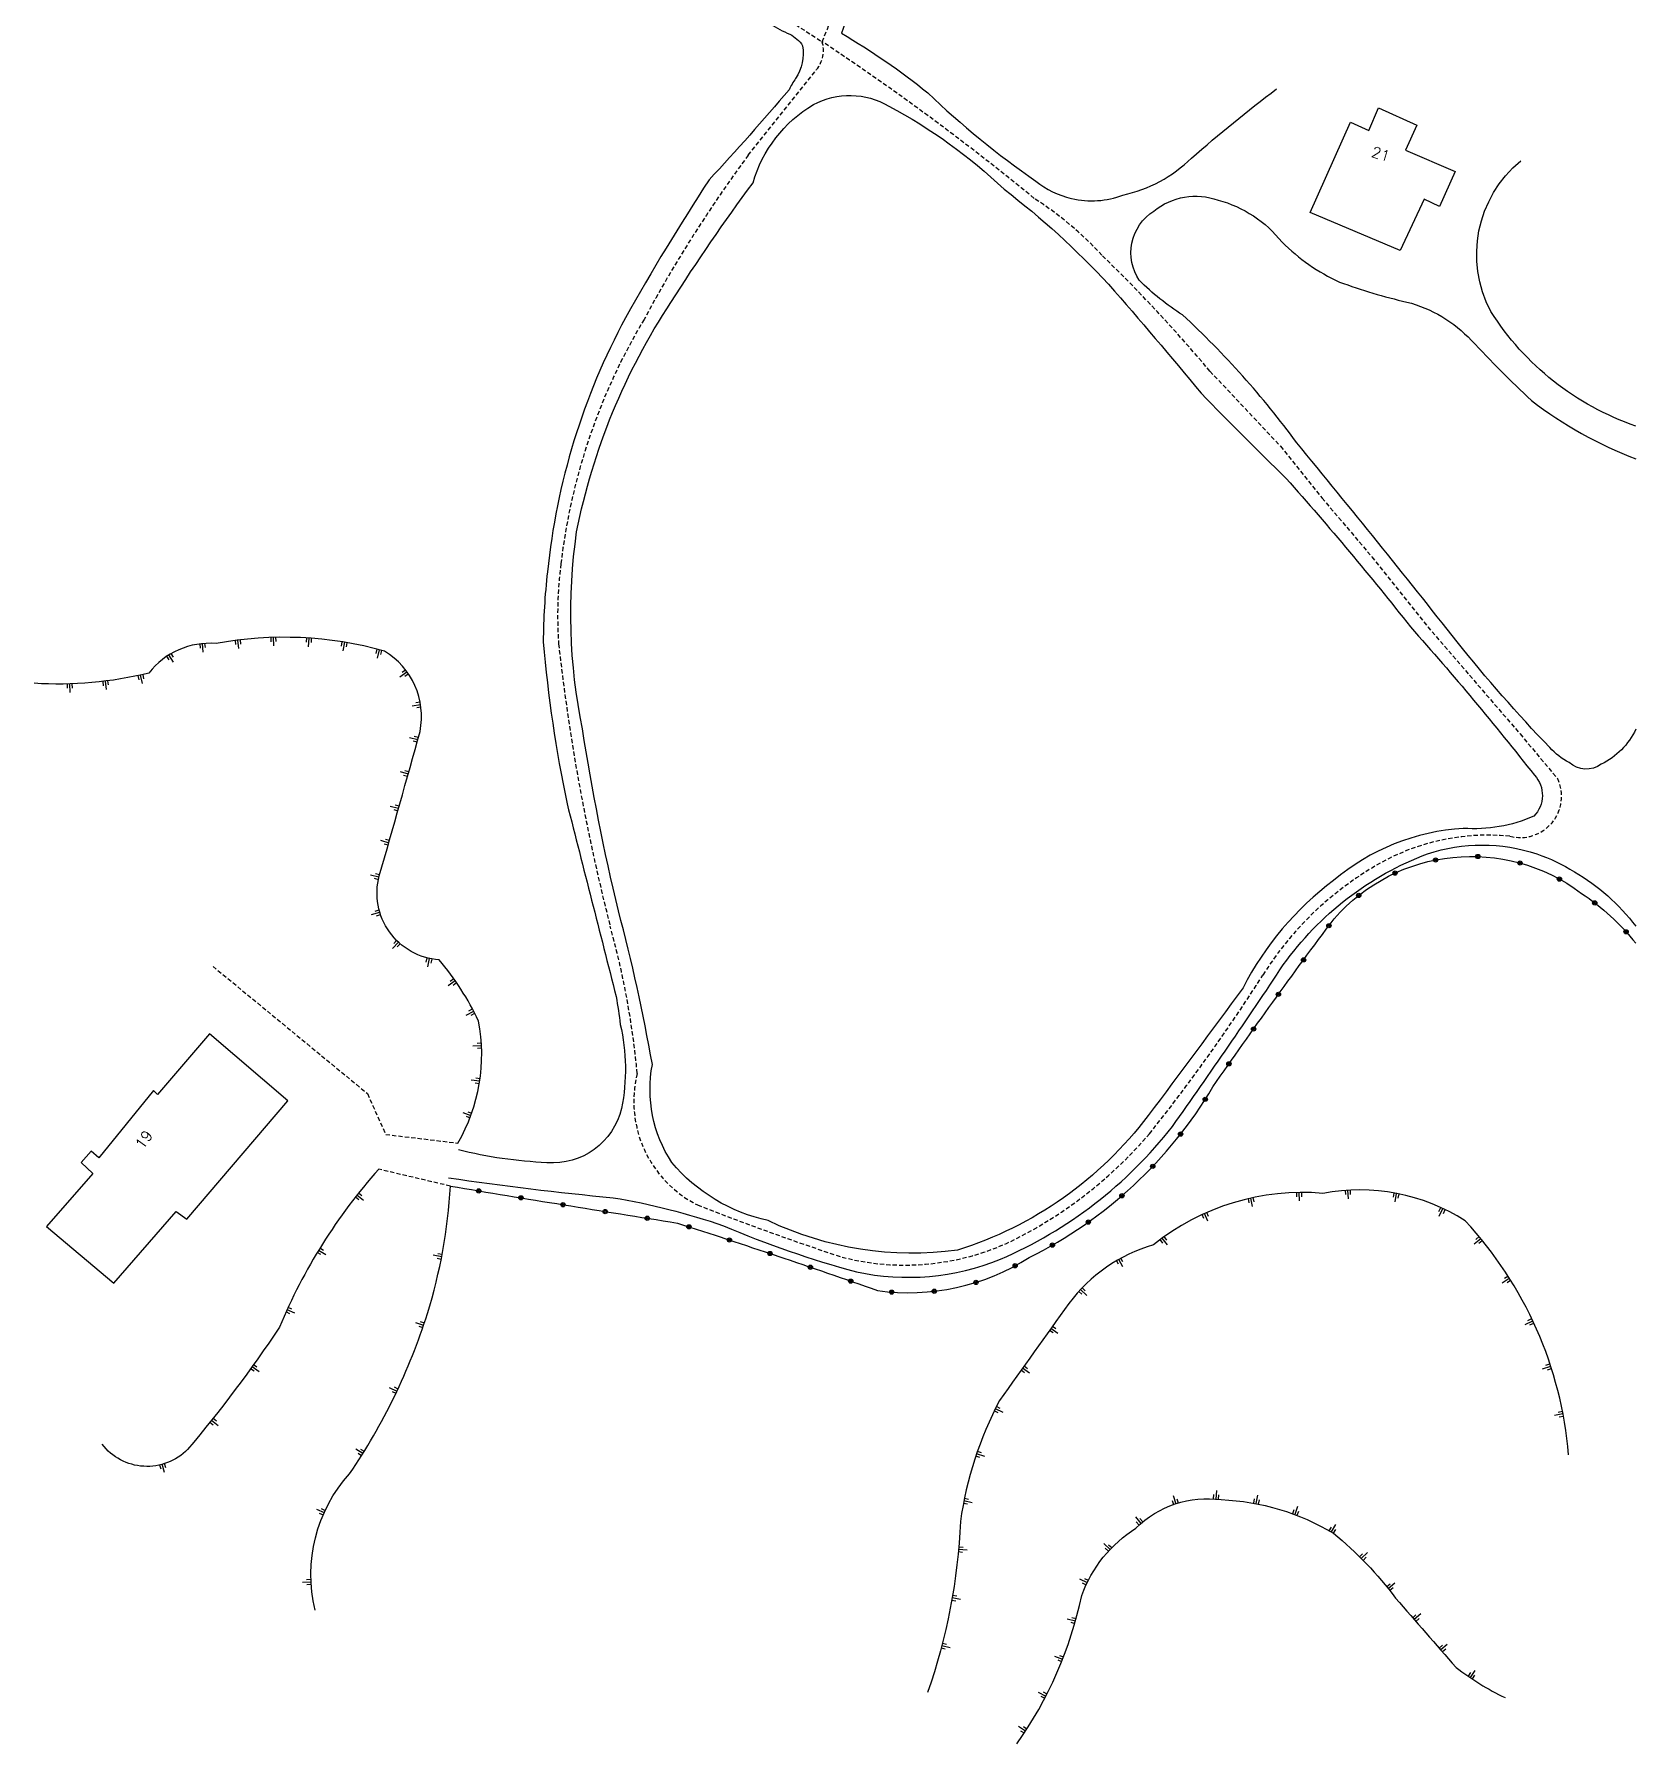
# Model space of a CAD drawing. Header units: millimetres. Extents: x 123000 to 124000, y 125000 to 126000.
# Drawn here: x 123812.3 to 124000, y 125276 to 125476.5 of the extents above; entities that cross this region are included whole.
import ezdxf
from ezdxf.enums import TextEntityAlignment as Align

# ---------------------------------------------------------------- set-up
doc = ezdxf.new("R2010")
doc.units = ezdxf.units.MM
doc.linetypes.add('DASHED', pattern=[0.75, 0.5, -0.25])
for name, color, linetype in [('W0001', 6, 'DASHED'), ('W0008', 7, 'CONTINUOUS'), ('W0100', 7, 'CONTINUOUS'), ('W0112', 1, 'DASHED'), ('W0211', 2, 'CONTINUOUS'), ('W0322', 7, 'CONTINUOUS'), ('W0989', 7, 'CONTINUOUS'), ('W0991', 7, 'CONTINUOUS')]:
    doc.layers.add(name, color=color, linetype=linetype)
doc.styles.get("Standard").update_dxf_attribs({"font": 'romans.shx', "width": 0.85})

msp = doc.modelspace()

# ---------------------------------------------------------------- linework, layer by layer
at = {"layer": 'W0001'}
for points in [[(123911.42, 125500, -0.066199), (123904.64, 125475.63)], [(123890.79, 125484.53), (123904.64, 125475.63, -0.025668), (123929.48, 125457.26, -0.063839), (123937.43, 125450.59, -0.025851), (123950.09, 125436.99), (123958.35, 125428.21), (123963.23, 125422.12), (123969.06, 125415.24), (123975.63, 125407.02), (123986.44, 125394.46), (123990.85, 125389.2, -0.634934), (123985.24, 125382.47, 0.173744), (123968.17, 125378.17, 0.111457), (123956.29, 125366.18, -0.026518), (123942.99, 125347.56, -0.089869), (123928.76, 125336, -0.195204), (123906.98, 125333.11, -0.013689), (123890.05, 125339.23, -0.350944), (123882.97, 125354.64, 0.045259), (123879.79, 125371.94, -0.034476), (123873.75, 125405.02, -0.048349), (123874.02, 125414.39, -0.106411), (123883.77, 125443.07, -0.035722), (123895.98, 125462.32), (123903.99, 125472.37, 0.252321), (123904.64, 125475.63)]]:
    msp.add_lwpolyline(points, format="xyb", dxfattribs=at)
at = {"layer": 'W0008'}
for points in [[(123912.71, 125500, -0.039011), (123909.45, 125486.02, -0.033099), (123906.9, 125476.61, -0.038631), (123917.02, 125469.64, 0.041195), (123929.7, 125459.29, 0.11356), (123933.83, 125457.25)], [(123891.89, 125482.14, -0.009586), (123896.49, 125479.21, 0.076476), (123900.85, 125476.51)], [(123900.85, 125476.51, -0.100967), (123901.68, 125475.92, -0.093827), (123902.35, 125475.15)], [(123902.35, 125475.15, -0.189283), (123901.53, 125471.3)], [(123901.53, 125471.3, 0.042485), (123900.76, 125470, -0.013609), (123891.39, 125459.44, 0.01651), (123881.6, 125443.27, 0.099079), (123872.45, 125413.46, 0.028326), (123871.96, 125405.26)], [(123912.46, 125468.08, -0.0676), (123925.96, 125458.33, -0.042494), (123938.21, 125447.18, -0.007393), (123949.07, 125434.4, 0.009755), (123959.04, 125424.42, -0.014184), (123973.61, 125407, -0.015323), (123988.12, 125389.61, -0.407588), (123988.04, 125384.82, -0.123025), (123979.78, 125383.39, 0.161503), (123964.58, 125377.28, 0.112814), (123953.97, 125364.71, -0.003102), (123942.84, 125349.71, -0.157913), (123920.49, 125333.94, -0.145909), (123898.3, 125337.39, -0.163224), (123887.01, 125344.21, -0.192136), (123884.74, 125355.7, 0.020795), (123880.77, 125373.71, -0.020279), (123876.55, 125395.05, -0.086465), (123875.87, 125418.15, -0.097784), (123886.92, 125445.06, -0.017981), (123896.54, 125459.08, -0.190595), (123903.61, 125468.25, -0.261382), (123912.46, 125468.08, 0.271569)], [(123989.92, 125392.87, -0.023775), (123979.06, 125405.27, 0.004795), (123960.27, 125428.6, 0.048088), (123946.88, 125443.59, -0.05293), (123941.8, 125447.65, -0.197315), (123940.95, 125452.01)], [(123871.96, 125405.26, 0.030675), (123874.75, 125386.27, 0.000265), (123880.5, 125363.67, -0.013064), (123880.98, 125360.41)], [(123992.2, 125391.11, -0.100332), (123989.92, 125392.87, -0.006748)], [(123860.84, 125342.42, 0.013528), (123880.15, 125340.08, -0.04316), (123893.08, 125336.78, 0.034248), (123908.65, 125331.39, 0.151181), (123925.54, 125332.87, 0.125707), (123945.69, 125348.44, 0.008268), (123958.69, 125367.38, -0.149205), (123975.6, 125380.4, -0.162414), (123988.4, 125380.39, -0.162414)], [(123880.98, 125360.41, -0.105901), (123881.13, 125350.56, -0.370644), (123872.38, 125344.19, -0.050667), (123862.01, 125345.69)]]:
    msp.add_lwpolyline(points, format="xyb", dxfattribs=at)
at = {"layer": 'W0100'}
for points in [[(123961.82, 125455.59), (123966.56, 125466.21), (123968.72, 125465.2), (123969.86, 125467.86), (123974.32, 125465.85), (123973.02, 125462.91), (123978.84, 125460.4), (123976.98, 125456.31), (123975.18, 125457.17), (123972.38, 125451.14), (123961.82, 125455.59)], [(123842.01, 125351.45), (123832.82, 125359.31), (123826.73, 125352.18), (123826.26, 125352.65), (123819.86, 125344.74), (123818.96, 125345.53), (123817.81, 125344.22), (123819.16, 125342.93), (123813.75, 125336.69), (123821.63, 125330.07), (123828.93, 125338.46), (123830.19, 125337.57), (123842.01, 125351.45)]]:
    msp.add_lwpolyline(points, dxfattribs=at)
at = {"layer": 'W0112'}
for points in [[(123833.25, 125367.21), (123851.34, 125352.3), (123853.49, 125347.5), (123861.96, 125346.49)], [(123861.07, 125341.44), (123852.67, 125343.42)]]:
    msp.add_lwpolyline(points, dxfattribs=at)
at = {"layer": 'W0211'}
for p, q in [((123835.94, 125404.93), (123835.88, 125405.43)), ((123836.29, 125404.47), (123836.17, 125405.46)), ((123836.52, 125405), (123836.46, 125405.5)), ((123840.06, 125405.27), (123840.05, 125405.77)), ((123840.37, 125404.78), (123840.34, 125405.78)), ((123840.64, 125405.29), (123840.63, 125405.79)), ((123844.2, 125405.21), (123844.23, 125405.71)), ((123844.45, 125404.69), (123844.52, 125405.69)), ((123844.78, 125405.17), (123844.81, 125405.67)), ((123828.11, 125403.15), (123827.85, 125403.57)), ((123828.62, 125402.88), (123828.09, 125403.72)), ((123828.6, 125403.45), (123828.33, 125403.88)), ((123831.78, 125404.53), (123831.73, 125405.03)), ((123832.11, 125404.06), (123832.02, 125405.05)), ((123832.35, 125404.58), (123832.3, 125405.08)), ((123848.31, 125404.76), (123848.39, 125405.25)), ((123848.51, 125404.22), (123848.68, 125405.21)), ((123848.88, 125404.66), (123848.96, 125405.16)), ((123852.36, 125403.91), (123852.49, 125404.4)), ((123852.51, 125403.36), (123852.76, 125404.32)), ((123852.91, 125403.76), (123853.04, 125404.25)), ((123825.16, 125400.94), (123825.05, 125401.43)), ((123855.16, 125401.17), (123855.97, 125401.76)), ((123855.4, 125401.7), (123855.8, 125401.99)), ((123855.74, 125401.23), (123856.14, 125401.52)), ((123816.2, 125399.82), (123816.19, 125400.32)), ((123816.51, 125399.33), (123816.48, 125400.33)), ((123816.78, 125399.84), (123816.76, 125400.34)), ((123820.42, 125400.12), (123820.36, 125400.62)), ((123820.77, 125399.66), (123820.65, 125400.66)), ((123821, 125400.2), (123820.93, 125400.69)), ((123824.59, 125400.82), (123824.49, 125401.31)), ((123824.98, 125400.39), (123824.77, 125401.37)), ((123856.58, 125397.77), (123857.57, 125397.93)), ((123857.03, 125398.14), (123857.52, 125398.22)), ((123857.12, 125397.57), (123857.61, 125397.65)), ((123856.28, 125394.06), (123857.25, 125393.8)), ((123856.69, 125393.65), (123857.17, 125393.52)), ((123856.84, 125394.21), (123857.32, 125394.08)), ((123855.17, 125390.04), (123856.13, 125389.77)), ((123855.57, 125389.62), (123856.05, 125389.49)), ((123855.72, 125390.18), (123856.21, 125390.04)), ((123854.03, 125386.01), (123855, 125385.74)), ((123854.44, 125385.6), (123854.92, 125385.46)), ((123854.59, 125386.15), (123855.08, 125386.02)), ((123852.89, 125381.99), (123853.85, 125381.71)), ((123853.29, 125381.57), (123853.77, 125381.44)), ((123853.45, 125382.13), (123853.93, 125381.99)), ((123851.72, 125377.93), (123852.7, 125377.69)), ((123852.14, 125377.53), (123852.63, 125377.41)), ((123852.28, 125378.09), (123852.76, 125377.97)), ((123851.84, 125373.27), (123852.8, 125373.56)), ((123852.24, 125373.69), (123852.71, 125373.83)), ((123852.4, 125373.14), (123852.88, 125373.28)), ((123854.3, 125369.31), (123854.98, 125370.05)), ((123854.43, 125369.88), (123854.77, 125370.24)), ((123854.85, 125369.48), (123855.19, 125369.85)), ((123858.25, 125367.7), (123858.36, 125368.19)), ((123858.43, 125367.15), (123858.64, 125368.12)), ((123858.82, 125367.57), (123858.92, 125368.06)), ((123860.8, 125364.96), (123861.62, 125365.54)), ((123861.05, 125365.49), (123861.46, 125365.77)), ((123861.38, 125365.01), (123861.79, 125365.3)), ((123862.91, 125361.5), (123863.8, 125361.97)), ((123863.22, 125361.99), (123863.66, 125362.22)), ((123863.49, 125361.48), (123863.93, 125361.71)), ((123863.72, 125357.89), (123864.72, 125357.94)), ((123864.21, 125358.21), (123864.71, 125358.23)), ((123864.24, 125357.63), (123864.74, 125357.65)), ((123863.52, 125353.92), (123864.51, 125353.77)), ((123863.97, 125353.56), (123864.47, 125353.48)), ((123864.06, 125354.13), (123864.55, 125354.06)), ((123862.53, 125350.07), (123863.47, 125349.72)), ((123862.9, 125349.63), (123863.37, 125349.45)), ((123863.1, 125350.17), (123863.57, 125350)), ((123850.33, 125339.85), (123849.94, 125340.15)), ((123850.9, 125339.76), (123850.12, 125340.38)), ((123850.69, 125340.3), (123850.3, 125340.61)), ((123954.7, 125339.48), (123954.6, 125339.97)), ((123955.09, 125339.06), (123954.88, 125340.03)), ((123955.27, 125339.61), (123955.16, 125340.1)), ((123960.28, 125340.19), (123960.27, 125340.69)), ((123960.57, 125339.7), (123960.56, 125340.7)), ((123960.85, 125340.2), (123960.85, 125340.7)), ((123966, 125340.44), (123965.97, 125340.94)), ((123966.32, 125339.96), (123966.26, 125340.96)), ((123966.58, 125340.47), (123966.55, 125340.97)), ((123971.59, 125340.14), (123971.68, 125340.63)), ((123971.78, 125339.6), (123971.96, 125340.58)), ((123972.15, 125340.03), (123972.25, 125340.52)), ((123949.39, 125337.65), (123949.19, 125338.11)), ((123949.86, 125337.32), (123949.45, 125338.23)), ((123949.92, 125337.89), (123949.71, 125338.35)), ((123976.92, 125338.48), (123977.14, 125338.93)), ((123976.97, 125337.9), (123977.4, 125338.81)), ((123977.45, 125338.23), (123977.66, 125338.68)), ((123945.1, 125334.54), (123944.51, 125335.35)), ((123945.04, 125335.11), (123944.74, 125335.52)), ((123981.04, 125334.66), (123981.82, 125335.3)), ((123981.25, 125335.2), (123981.63, 125335.52)), ((123845.89, 125333.41), (123845.47, 125333.67)), ((123846.47, 125333.39), (123845.62, 125333.91)), ((123846.2, 125333.9), (123845.77, 125334.16)), ((123859.07, 125333.37), (123860.05, 125333.18)), ((123859.61, 125333.55), (123860.11, 125333.46)), ((123944.57, 125334.77), (123944.27, 125335.18)), ((123981.61, 125334.76), (123982, 125335.08)), ((123859.51, 125332.99), (123860, 125332.89)), ((123939.39, 125332.27), (123939.15, 125332.71)), ((123939.89, 125331.98), (123939.4, 125332.85)), ((123939.9, 125332.56), (123939.65, 125332.99)), ((123935.65, 125328.63), (123934.92, 125329.31)), ((123935.48, 125329.18), (123935.12, 125329.52)), ((123984.33, 125330.12), (123985.17, 125330.66)), ((123984.6, 125330.64), (123985.02, 125330.9)), ((123984.91, 125330.15), (123985.33, 125330.41)), ((123842.5, 125327.01), (123842.04, 125327.22)), ((123935.09, 125328.76), (123934.72, 125329.1)), ((123842.26, 125326.48), (123841.81, 125326.69)), ((123842.83, 125326.54), (123841.93, 125326.95)), ((123856.98, 125325.45), (123857.93, 125325.13)), ((123857.54, 125325.56), (123858.02, 125325.4)), ((123987.02, 125325.21), (123987.93, 125325.64)), ((123987.35, 125325.69), (123987.8, 125325.9)), ((123987.6, 125325.16), (123988.05, 125325.38)), ((123857.36, 125325.02), (123857.83, 125324.86)), ((123931.7, 125324.22), (123931.29, 125324.51)), ((123932.28, 125324.16), (123931.46, 125324.75)), ((123932.04, 125324.69), (123931.63, 125324.98)), ((123838.06, 125319.73), (123837.66, 125320.02)), ((123838.64, 125319.67), (123837.83, 125320.25)), ((123838.4, 125320.2), (123837.99, 125320.49)), ((123928.37, 125319.56), (123927.96, 125319.85)), ((123928.94, 125319.5), (123928.13, 125320.08)), ((123928.7, 125320.03), (123928.3, 125320.32)), ((123989.08, 125320), (123990.03, 125320.31)), ((123989.47, 125320.43), (123989.94, 125320.59)), ((123989.65, 125319.88), (123990.12, 125320.04)), ((123853.9, 125317.84), (123854.81, 125317.41)), ((123854.23, 125317.37), (123854.68, 125317.15)), ((123854.48, 125317.89), (123854.93, 125317.67)), ((123925.84, 125314.89), (123924.94, 125315.33)), ((123925.52, 125315.37), (123925.07, 125315.59)), ((123833.28, 125313.43), (123832.89, 125313.74)), ((123833.85, 125313.34), (123833.07, 125313.97)), ((123833.64, 125313.88), (123833.25, 125314.19)), ((123925.26, 125314.85), (123924.81, 125315.08)), ((123990.48, 125314.58), (123991.46, 125314.77)), ((123990.91, 125314.95), (123991.4, 125315.05)), ((123991.02, 125314.39), (123991.51, 125314.48)), ((123849.98, 125310.63), (123850.82, 125310.11)), ((123850.25, 125310.12), (123850.67, 125309.86)), ((123850.55, 125310.61), (123850.98, 125310.35)), ((123923.12, 125309.61), (123922.65, 125309.77)), ((123923.69, 125309.73), (123922.74, 125310.05)), ((123923.31, 125310.16), (123922.83, 125310.32)), ((123827.16, 125308.26), (123827.03, 125308.74)), ((123827.57, 125307.86), (123827.31, 125308.82)), ((123827.72, 125308.42), (123827.58, 125308.9)), ((123950.52, 125305.28), (123950.48, 125304.78)), ((123950.85, 125305.75), (123950.77, 125304.75)), ((123951.09, 125305.23), (123951.05, 125304.73)), ((123955.65, 125305.2), (123955.47, 125304.21)), ((123845.36, 125303.57), (123846.27, 125303.16)), ((123845.94, 125303.63), (123846.39, 125303.42)), ((123921.69, 125304.14), (123921.2, 125304.24)), ((123922.23, 125304.32), (123921.25, 125304.52)), ((123921.8, 125304.7), (123921.31, 125304.8)), ((123945.67, 125304.58), (123945.82, 125304.11)), ((123945.78, 125305.15), (123946.1, 125304.2)), ((123946.21, 125304.76), (123946.37, 125304.29)), ((123955.28, 125304.76), (123955.18, 125304.27)), ((123955.84, 125304.65), (123955.75, 125304.16)), ((123959.92, 125303.5), (123959.75, 125303.03)), ((123960.37, 125303.87), (123960.02, 125302.93)), ((123960.46, 125303.3), (123960.29, 125302.83)), ((123845.7, 125303.1), (123846.15, 125302.89)), ((123941.35, 125302.65), (123942, 125301.89)), ((123941.45, 125302.08), (123941.78, 125301.7)), ((123941.89, 125302.46), (123942.22, 125302.08)), ((123964.29, 125301.47), (123964.04, 125301.04)), ((123964.79, 125301.75), (123964.28, 125300.89)), ((123964.79, 125301.17), (123964.53, 125300.74)), ((123937.66, 125299.53), (123938.39, 125298.84)), ((123938.22, 125299.39), (123938.59, 125299.05)), ((123921.1, 125298.5), (123920.6, 125298.54)), ((123921.62, 125298.74), (123920.63, 125298.83)), ((123921.15, 125299.07), (123920.65, 125299.12)), ((123937.83, 125298.97), (123938.19, 125298.63)), ((123967.98, 125298.32), (123967.63, 125297.97)), ((123968.54, 125298.47), (123967.83, 125297.77)), ((123968.39, 125297.92), (123968.04, 125297.56)), ((123844.22, 125295.32), (123844.72, 125295.34)), ((123934.81, 125295.4), (123935.71, 125294.96)), ((123935.38, 125295.44), (123935.83, 125295.22)), ((123843.73, 125295), (123844.73, 125295.05)), ((123844.25, 125294.74), (123844.75, 125294.76)), ((123920.86, 125292.98), (123919.87, 125293.15)), ((123920.42, 125293.35), (123919.92, 125293.44)), ((123935.13, 125294.92), (123935.58, 125294.7)), ((123971.2, 125294.78), (123970.81, 125294.47)), ((123971.77, 125294.87), (123970.99, 125294.24)), ((123971.56, 125294.33), (123971.17, 125294.02)), ((123920.32, 125292.78), (123919.82, 125292.87)), ((123974.23, 125291.17), (123973.85, 125290.84)), ((123974.79, 125291.28), (123974.04, 125290.62)), ((123933.36, 125290.72), (123934.32, 125290.45)), ((123933.77, 125290.31), (123934.25, 125290.17)), ((123933.92, 125290.86), (123934.4, 125290.73)), ((123974.6, 125290.73), (123974.23, 125290.4)), ((123919.07, 125287.15), (123918.59, 125287.27)), ((123919.63, 125287.3), (123918.66, 125287.55)), ((123919.22, 125287.71), (123918.73, 125287.83)), ((123977.34, 125287.6), (123976.96, 125287.27)), ((123977.91, 125287.71), (123977.15, 125287.05)), ((123977.72, 125287.16), (123977.34, 125286.83)), ((123931.89, 125286.33), (123932.82, 125285.96)), ((123932.25, 125285.88), (123932.71, 125285.69)), ((123932.46, 125286.41), (123932.92, 125286.23)), ((123980.62, 125284.4), (123980.34, 125283.99)), ((123981.14, 125284.66), (123980.58, 125283.83)), ((123981.1, 125284.08), (123980.82, 125283.67)), ((123929.97, 125282.11), (123930.86, 125281.65)), ((123930.29, 125281.62), (123930.73, 125281.4)), ((123930.55, 125282.14), (123930.99, 125281.91)), ((123927.64, 125278.11), (123928.48, 125277.56)), ((123927.9, 125277.59), (123928.32, 125277.32)), ((123928.22, 125278.08), (123928.64, 125277.8))]:
    msp.add_line(p, q, dxfattribs=at)
for points in [[(123861.96, 125346.49, 0.17954), (123864.38, 125360.8, 0.065271), (123859.75, 125367.96, -0.46858), (123852.73, 125377.81, 0.003691), (123857.51, 125394.76, 0.3174), (123853.33, 125404.17, 0.115023), (123833.6, 125405.06, 0.254186), (123825.74, 125401.6, -0.076389), (123812.29, 125400.4, -31.276569)], [(123852.67, 125343.42, 0.08374), (123841.03, 125324.9, -0.029576), (123830.27, 125310.57, -0.456118), (123820.26, 125311.17, -2.030034)], [(123845.23, 125291.73, -0.25034), (123849.26, 125307.7, 0.07256), (123858.38, 125326.51, 0.061842), (123861.07, 125341.44, -0.339409)], [(123992.12, 125309.94, 0.168047), (123980.01, 125337.37, 0.191305), (123963.33, 125340.59, 0.193273), (123943.47, 125334.55, 0.165833), (123933.57, 125327.68, 0.001425), (123925.43, 125316.3, 0.086017), (123920.85, 125302.13, -0.073774), (123916.99, 125282.07, 1.410503)], [(123927.45, 125276.05, 0.103123), (123935.06, 125293.44, -0.164598), (123941.42, 125301.35, -0.232088), (123951.42, 125304.68, -0.12594), (123964.56, 125300.73, -0.061196), (123971.85, 125293.13, 0.00039), (123978.94, 125285, 0.050707), (123984.68, 125281.46, 0.22985)]]:
    msp.add_lwpolyline(points, format="xyb", dxfattribs=at)
at = {"layer": 'W0322'}
msp.add_lwpolyline([(123861.07, 125341.44, 0.001905), (123887.67, 125337.11, -0.007116), (123911.13, 125329.2, 0.180034), (123928.92, 125333.08, 0.144671), (123950.44, 125353.08, -0.009385), (123964.63, 125372.78, -0.393917), (123993.63, 125375.77, -0.080223), (124000, 125369.91, -0.080223)], format="xyb", dxfattribs=at)
for centre, radius in [((123976.53, 125379.68), 0.25), ((123976.53, 125379.68), 0.15), ((123981.5, 125380.09), 0.25), ((123981.5, 125380.09), 0.15), ((123986.43, 125379.33), 0.25), ((123986.43, 125379.33), 0.15), ((123971.78, 125378.14), 0.25), ((123971.78, 125378.14), 0.15), ((123991.05, 125377.44), 0.25), ((123991.05, 125377.44), 0.15), ((123967.53, 125375.53), 0.25), ((123967.53, 125375.53), 0.15), ((123995.19, 125374.65), 0.25), ((123995.19, 125374.65), 0.15), ((123964.03, 125371.98), 0.25), ((123964.03, 125371.98), 0.15), ((123998.86, 125371.26), 0.25), ((123998.86, 125371.26), 0.15), ((123961.06, 125367.97), 0.25), ((123961.06, 125367.97), 0.15), ((123958.11, 125363.93), 0.25), ((123958.11, 125363.93), 0.15), ((123955.2, 125359.86), 0.25), ((123955.2, 125359.86), 0.15), ((123952.31, 125355.78), 0.25), ((123952.31, 125355.78), 0.15), ((123949.54, 125351.62), 0.25), ((123949.54, 125351.62), 0.15), ((123946.65, 125347.54), 0.25), ((123946.65, 125347.54), 0.15), ((123943.39, 125343.76), 0.25), ((123943.39, 125343.76), 0.15), ((123864.4, 125340.88), 0.25), ((123864.4, 125340.88), 0.15), ((123869.34, 125340.07), 0.25), ((123869.34, 125340.07), 0.15), ((123874.27, 125339.26), 0.25), ((123874.27, 125339.26), 0.15), ((123939.77, 125340.31), 0.25), ((123939.77, 125340.31), 0.15), ((123879.21, 125338.46), 0.25), ((123879.21, 125338.46), 0.15), ((123884.14, 125337.67), 0.25), ((123884.14, 125337.67), 0.15), ((123935.84, 125337.22), 0.25), ((123935.84, 125337.22), 0.15), ((123889.03, 125336.67), 0.25), ((123889.03, 125336.67), 0.15), ((123893.78, 125335.12), 0.25), ((123893.78, 125335.12), 0.15), ((123898.53, 125333.54), 0.25), ((123898.53, 125333.54), 0.15), ((123931.63, 125334.53), 0.25), ((123931.63, 125334.53), 0.15), ((123903.26, 125331.93), 0.25), ((123903.26, 125331.93), 0.15), ((123927.26, 125332.1), 0.25), ((123927.26, 125332.1), 0.15), ((123907.99, 125330.3), 0.25), ((123907.99, 125330.3), 0.15), ((123912.79, 125329.01), 0.25), ((123917.78, 125329.11), 0.25), ((123917.78, 125329.11), 0.15), ((123922.67, 125330.15), 0.25), ((123922.67, 125330.15), 0.15), ((123912.79, 125329.01), 0.15)]:
    msp.add_circle(centre, radius, dxfattribs=at)
at = {"layer": 'W0989'}
for points in [[(123933.89, 125457.23, 0.149593), (123939.89, 125457.65, 0.142169), (123947.92, 125461.97, -0.018022), (123957.9, 125470.1)], [(124000, 125430.56, -0.170829), (123983.01, 125444.01, -0.356935), (123986.53, 125461.66, -0.35836)], [(123940.95, 125452.01, -0.202898), (123943.52, 125455.77, -0.262291), (123951.04, 125457.06, -0.160251), (123958.54, 125452.13, 0.088259), (123965.27, 125447.45, 0.031816), (123973.17, 125445.1, -0.144671), (123980.73, 125440.6, 0.015458), (123987.78, 125433.56, 0.073385), (124000, 125426.72)], [(124000, 125395.01, -0.170586), (123995.95, 125390.9, -0.350829), (123992.2, 125391.11)], [(123988.4, 125380.39, -0.060458), (123992.8, 125378.29, -0.099642), (124000, 125371.92, -0.099642)]]:
    msp.add_lwpolyline(points, format="xyb", dxfattribs=at)

# ---------------------------------------------------------------- texts
at = {"layer": 'W0991'}
for s, rotation, p in [('21', 342.274, (123970.12, 125462.46)), ('19', 53.6219, (123825.14, 125346.9))]:
    msp.add_text(s, height=1.25, rotation=rotation, dxfattribs=at).set_placement(p, align=Align.MIDDLE)

doc.saveas('drawing.dxf')
